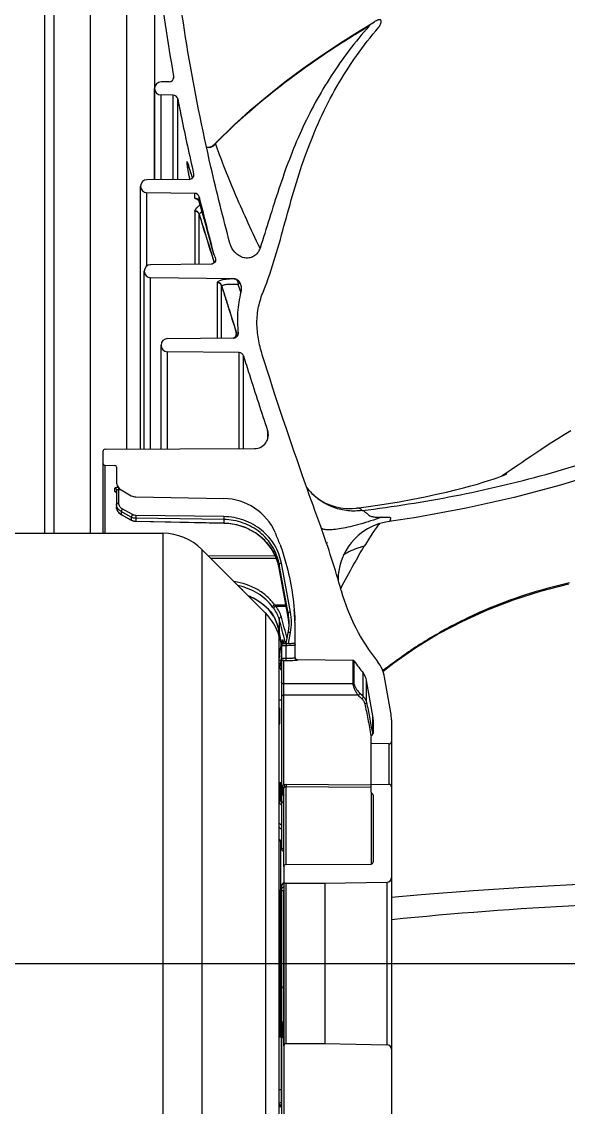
# Model space of a CAD drawing. Header units: millimetres. Extents: x -95754 to 177808, y 34455 to 150605.
# Drawn here: x 173039.2 to 173158.5, y 139573.3 to 139810.2 of the extents above; entities that cross this region are included whole.
import ezdxf

# ---------------------------------------------------------------- set-up
doc = ezdxf.new("R2010")
doc.units = ezdxf.units.MM
doc.header["$LTSCALE"] = 300
doc.layers.add('A-ETC-기계', color=253, linetype='Continuous')

# ---------------------------------------------------------------- blocks, each defined once
blk = doc.blocks.new('A$Cefb55bcc')
at = {"color": 8, "linetype": 'ByBlock', "ltscale": 3}
for p, q in [((423.61, -644.21), (423.61, -456.49)), ((415.13, -640.7), (415.13, -460)), ((401.25, -626.82), (401.25, -473.88)), ((398.23, -478.93), (398.23, -621.76)), ((373.74, -603.54), (373.74, -497.73)), ((397.23, -571.44), (397.23, -504.09)), ((397.73, -567.12), (397.73, -515.95)), ((397.73, -518.97), (397.73, -544.72)), ((398.23, -519.11), (397.73, -519.1)), ((398.23, -519.18), (397.73, -519.17)), ((397.75, -519.37), (397.73, -519.38)), ((398.23, -519.9), (397.73, -520.06)), ((398.23, -522.82), (397.73, -522.81)), ((374.73, -568.08), (374.73, -532.62)), ((388.24, -532.85), (374.73, -532.62)), ((388.24, -567.84), (388.24, -532.85)), ((396.74, -532.85), (388.24, -532.85)), ((396.74, -532.85), (396.74, -567.84)), ((397.24, -532.35), (397.24, -533.97)), ((397.46, -534.66), (397.46, -537.18)), ((397.96, -534.35), (397.96, -566.34)), ((398.23, -534.35), (397.96, -534.35)), ((397.24, -537.85), (397.24, -545.23)), ((397.96, -540.82), (397.73, -540.82)), ((397.24, -545.23), (397.24, -566.17)), ((397.73, -548.09), (397.96, -548.09)), ((397.96, -548.5), (397.73, -548.49)), ((397.96, -548.99), (397.73, -548.99)), ((626.85, -550.35), (200.31, -550.35)), ((397.73, -551.7), (397.96, -551.7)), ((397.73, -552.2), (397.96, -552.2)), ((397.73, -552.63), (397.96, -552.61)), ((397.89, -555.14), (397.74, -556.56)), ((397.89, -555.14), (397.96, -555.14)), ((388.24, -567.84), (374.73, -568.08)), ((396.74, -567.84), (388.24, -567.84)), ((397.96, -577.01), (397.96, -566.34)), ((398.23, -566.34), (397.96, -566.34)), ((377.74, -587.1), (377.74, -572.42)), ((396.74, -571.94), (378.14, -572.02)), ((378.14, -587.6), (378.14, -572.02)), ((396.74, -571.94), (396.74, -588.93)), ((397.23, -571.44), (397.23, -588.63)), ((397.73, -608.54), (397.73, -575.56)), ((398.23, -585.38), (397.73, -584.94)), ((398.24, -585.38), (397.74, -584.94)), ((397.24, -585.46), (397.24, -586.95)), ((397.46, -587.33), (397.46, -588.89)), ((397.87, -585.81), (397.73, -585.69)), ((397.73, -619.65), (397.73, -585.96)), ((397.96, -585.89), (397.74, -585.69)), ((397.96, -585.89), (397.96, -589.87)), ((374.25, -589.4), (378.24, -589.33)), ((374.25, -589.4), (374.25, -598.26)), ((378.24, -599.76), (378.24, -587.9)), ((396.74, -588.93), (378.24, -588.79)), ((396.74, -589.45), (378.24, -589.3)), ((397.24, -589.34), (397.24, -608.86)), ((398.23, -589.87), (397.73, -589.86)), ((374.25, -598.26), (378.24, -598.33)), ((377.74, -603.54), (377.74, -600.56)), ((377.82, -600.33), (377.82, -604.41)), ((377.9, -600.54), (377.85, -600.29)), ((398.13, -602.68), (398.13, -605.97)), ((373.88, -605.1), (375.24, -612.82)), ((377.82, -604.41), (379.18, -612.13)), ((379.18, -607.31), (379.18, -612.13)), ((379.9, -608.6), (379.9, -613.71)), ((398.23, -607.87), (397.73, -607.87)), ((381.03, -608.89), (397.24, -608.86)), ((381.84, -611.21), (381.84, -616.31)), ((382.17, -611.37), (397.24, -611.35)), ((382.17, -616.49), (382.17, -611.37)), ((397.24, -611.35), (397.24, -616.44)), ((398.22, -615.1), (397.73, -614.29)), ((397.84, -615.51), (397.73, -615.32)), ((397.84, -615.51), (397.73, -615.79)), ((398.22, -615.1), (397.74, -614.29)), ((397.84, -615.51), (397.74, -615.32)), ((382.17, -616.49), (394.24, -616.59)), ((396.74, -616.47), (396.74, -616.97)), ((396.74, -616.97), (396.74, -619.69)), ((397.73, -616.71), (397.89, -616.29)), ((397.83, -616.96), (397.83, -616.95)), ((397.83, -616.96), (397.83, -616.95)), ((394.76, -619.8), (394.82, -619.79)), ((395.25, -620.22), (395.06, -620.23)), ((395.47, -620.21), (395.25, -620.22)), ((395.71, -620.2), (395.47, -620.21)), ((395.98, -620.2), (395.71, -620.2)), ((396.22, -620.19), (395.78, -622.57)), ((396.69, -620.18), (396.26, -622.51)), ((396.74, -620.19), (396.74, -619.69)), ((396.82, -620.19), (396.92, -620.53)), ((396.82, -620.19), (396.92, -620.53)), ((397.4, -620.74), (397.24, -620.16)), ((397.5, -620.52), (397.51, -620.65)), ((397.72, -619.76), (398.24, -622.63)), ((398.08, -621.79), (397.72, -619.77)), ((397.39, -620.68), (397.4, -620.74)), ((397.43, -620.83), (397.4, -620.74)), ((398.24, -622.65), (398.08, -621.79)), ((398.24, -622.64), (398.08, -621.79)), ((398.24, -622.63), (398.24, -622.65)), ((398.24, -625.48), (398.24, -622.65)), ((396.07, -624.65), (396.07, -624.65)), ((395.78, -627.03), (397.75, -637.69)), ((396.26, -625.94), (396.26, -625.95)), ((396.26, -625.94), (398.24, -636.61)), ((396.26, -626.79), (396.26, -625.95)), ((398.24, -636.62), (396.26, -625.95)), ((396.26, -626.79), (398.09, -636.63)), ((415.13, -640.7), (401.25, -626.82)), ((398.98, -628.33), (396.71, -628.34)), ((399.26, -628.61), (396.76, -628.63)), ((334.87, -633.39), (335.16, -633.32)), ((398.09, -636.63), (398.24, -637.45)), ((398.24, -636.61), (398.24, -636.62)), ((398.24, -637.45), (398.24, -636.62)), ((413.23, -638.8), (398.87, -638.77)), ((413.79, -639.36), (399.13, -639.33)), ((399.11, -644.36), (399.06, -644.24)), ((399.11, -644.36), (399.06, -644.24)), ((466.21, -644.21), (423.61, -644.21)), ((436.22, -644.21), (436.22, -659.05)), ((436.72, -662.06), (436.72, -644.21)), ((439.44, -644.21), (439.44, -797.8)), ((447.42, -798.5), (447.42, -644.21)), ((449.48, -800.74), (449.48, -644.21)), ((410.31, -646.43), (429.54, -646.8)), ((410.31, -647.22), (410.31, -646.45)), ((429.53, -646.83), (410.31, -646.45)), ((389.51, -646.88), (389.51, -646.88)), ((410.3, -647.85), (429.53, -648.12)), ((410.31, -647.22), (429.53, -647.49)), ((429.53, -647.49), (429.53, -646.83)), ((430.25, -648.31), (432.48, -649.52)), ((430.49, -647.06), (432.71, -648.28)), ((430.5, -647.74), (430.5, -647.08)), ((432.72, -648.31), (430.5, -647.08)), ((430.5, -647.74), (432.72, -648.96)), ((432.72, -648.96), (432.72, -648.31)), ((381.35, -649.7), (381.35, -649.7)), ((433.22, -650.76), (433.22, -653.78)), ((433.72, -653.65), (433.72, -649.96)), ((391.41, -653.25), (391.47, -653.31)), ((391.5, -653.35), (391.47, -653.31)), ((391.54, -653.39), (391.5, -653.35)), ((391.58, -653.44), (391.54, -653.39)), ((391.62, -653.49), (391.58, -653.44)), ((391.67, -653.54), (391.62, -653.49)), ((391.7, -653.58), (391.67, -653.54)), ((391.74, -653.62), (391.7, -653.58)), ((391.77, -653.66), (391.74, -653.62)), ((391.81, -653.71), (391.77, -653.66)), ((391.85, -653.75), (391.81, -653.71)), ((391.88, -653.8), (391.85, -653.75)), ((391.92, -653.85), (391.88, -653.8)), ((429.53, -652.15), (410.31, -651.82)), ((432.72, -653.7), (430.5, -652.42)), ((433.22, -653.78), (432.85, -653.78)), ((434.12, -653.38), (434.12, -654.03)), ((392, -653.94), (391.96, -653.9)), ((392.03, -653.99), (392, -653.94)), ((392.07, -654.04), (392.03, -653.99)), ((392.11, -654.09), (392.07, -654.04)), ((392.15, -654.14), (392.11, -654.09)), ((392.19, -654.2), (392.15, -654.14)), ((392.21, -654.23), (392.19, -654.2)), ((433.72, -658.63), (433.72, -655.43)), ((349.68, -656.73), (348.27, -657.7)), ((436.22, -659.05), (434.12, -659.03)), ((436.22, -662.55), (403.59, -662.7)), ((406.04, -662.69), (406.04, -682.94)), ((406.98, -662.68), (406.98, -683.65)), ((422.61, -662.61), (422.61, -683.85)), ((424.01, -662.61), (424.01, -685.27)), ((426.29, -662.6), (426.29, -699.98)), ((427.69, -662.59), (427.69, -701.4)), ((428.49, -662.59), (428.49, -719.96)), ((431.48, -662.58), (431.48, -793.14)), ((400.76, -666.65), (400.76, -664.76)), ((406.98, -683.65), (422.61, -683.85)), ((408.18, -686.81), (422.61, -686.68)), ((410.82, -686.79), (410.82, -698.22)), ((411.77, -698.95), (411.77, -686.78)), ((407.58, -687.76), (407.58, -687.76)), ((407.62, -688.05), (407.62, -687.48)), ((408.03, -699.75), (426.29, -699.98)), ((413.1, -702.93), (426.28, -702.82)), ((415.7, -702.91), (415.7, -713.79)), ((416.66, -714.53), (416.66, -702.9)), ((427.09, -702.55), (427.09, -718.54)), ((412.47, -705.04), (412.47, -705.04)), ((408.99, -707.51), (408.99, -707.52)), ((414.2, -711.31), (414.32, -711.77)), ((414.2, -711.31), (414.32, -711.77)), ((415.7, -713.79), (415.67, -713.78)), ((415.7, -716.64), (415.7, -717.64)), ((415.71, -716.66), (415.7, -716.64)), ((416.03, -717.12), (416.02, -717.12)), ((416.66, -717.4), (416.66, -718.4)), ((416.66, -718.4), (427.09, -718.54)), ((416.9, -722.68), (416.9, -722.25)), ((417.17, -721.75), (417.46, -722.73)), ((417.17, -721.75), (417.45, -722.73)), ((417.77, -721.47), (417.77, -721.46)), ((417.86, -721.45), (427.09, -721.37)), ((420.37, -721.43), (420.37, -739.03)), ((421.34, -721.42), (421.34, -739.84)), ((424.01, -721.4), (424.01, -739.88)), ((425.41, -721.39), (425.41, -741.29)), ((425.46, -774.3), (425.46, -721.39)), ((417.45, -722.73), (417.48, -722.83)), ((417.48, -722.83), (417.46, -722.73)), ((418.11, -724.75), (418.11, -724.75)), ((418.11, -724.75), (418.11, -724.75)), ((412.53, -728.98), (412.53, -728.98)), ((421.34, -739.84), (424.01, -739.88)), ((421.27, -743.9), (421.26, -743.73)), ((421.27, -743.9), (421.27, -743.55)), ((422.25, -742.73), (424.01, -742.71))]:
    blk.add_line(p, q, dxfattribs=at)
for points in [[(373.74, -564.81), (367.22, -565.39), (355.81, -566.28), (344.83, -567.01), (334.25, -567.57), (324.02, -567.98), (314.1, -568.25), (304.46, -568.37), (295.07, -568.36), (285.9, -568.2), (276.92, -567.9), (268.12, -567.45), (259.46, -566.86), (250.93, -566.1), (242.52, -565.18), (234.2, -564.08), (231.31, -563.66)], [(397.73, -567.12), (397.72, -567.29), (397.68, -567.46), (397.6, -567.62), (397.5, -567.76), (397.37, -567.88), (397.23, -567.98)], [(397.23, -574.73), (397.38, -574.83), (397.51, -574.95), (397.61, -575.09), (397.68, -575.25), (397.72, -575.41), (397.73, -575.57)], [(397.73, -576.81), (398, -577.06), (398.23, -577.23)], [(335.1, -633.09), (341.26, -631.53), (347.21, -629.64), (352.86, -627.46), (358.27, -625), (363.46, -622.26), (368.44, -619.22), (373.23, -615.9), (375.58, -614.05)], [(394.74, -617.09), (394.74, -622.44), (394.74, -622.73), (394.74, -623.02), (394.74, -623.31), (394.75, -623.59), (394.76, -623.88), (394.76, -624.17), (394.77, -624.45), (394.78, -624.74), (394.8, -625.02)], [(395.06, -620.23), (394.89, -620.24), (394.81, -620.25), (394.74, -620.25), (394.74, -620.25)], [(396.58, -620.19), (396.42, -620.19), (396.27, -620.19), (396.12, -620.19), (395.98, -620.2)], [(397.73, -619.65), (397.73, -619.72), (397.71, -619.81), (397.67, -619.89), (397.63, -619.96), (397.57, -620.02), (397.51, -620.07), (397.45, -620.1), (397.39, -620.13), (397.34, -620.14), (397.29, -620.15), (397.24, -620.16), (397.19, -620.17), (397.13, -620.17), (397.06, -620.18), (396.99, -620.18), (396.91, -620.18), (396.82, -620.19), (396.58, -620.19)], [(397.25, -620.16), (397.39, -620.69), (397.4, -620.72), (397.41, -620.75), (397.41, -620.76)], [(396.26, -622.51), (396.14, -623.29), (396.07, -624.24), (396.07, -624.65)], [(398.24, -622.63), (398.42, -623.46), (398.7, -624.4), (399.06, -625.31), (399.42, -626.05)], [(394.8, -625.02), (394.81, -625.3), (394.82, -625.59), (394.84, -625.87), (394.86, -626.15), (394.88, -626.43), (394.9, -626.71), (394.92, -626.99), (394.94, -627.27), (394.96, -627.55)], [(396.08, -624.13), (396.12, -624.89), (396.26, -625.94)], [(399.42, -626.05), (399.47, -626.15), (399.6, -626.37), (399.66, -626.45)], [(399.66, -626.45), (400.22, -627.18), (400.95, -627.95), (401.77, -628.67), (402.67, -629.32), (403.64, -629.9), (404.67, -630.4), (404.93, -630.5)], [(374.27, -646.8), (375.33, -646.6), (376.57, -646.26), (377.78, -645.78), (378.94, -645.19), (380.01, -644.5), (380.97, -643.75), (381.81, -642.95), (382.54, -642.12), (383.17, -641.28), (383.7, -640.42), (384.15, -639.56), (384.52, -638.72), (384.81, -637.89), (385.03, -637.1), (385.18, -636.36), (385.28, -635.69), (385.34, -635.08), (385.36, -634.56), (385.36, -634.13), (385.35, -633.95)], [(398.24, -636.61), (398.48, -637.63), (398.86, -638.76), (399.37, -639.85), (399.98, -640.89), (400.7, -641.86), (401.52, -642.76), (402.43, -643.58), (403.42, -644.3), (404.48, -644.93), (405.61, -645.46), (406.78, -645.87), (407.99, -646.17), (409.22, -646.36), (410.31, -646.43)], [(233.47, -714.62), (241.13, -707.52), (248.82, -700.94), (256.6, -694.8), (264.52, -689.04), (272.65, -683.61), (281.04, -678.49), (289.71, -673.67), (298.67, -669.16), (307.89, -664.99), (317.34, -661.19), (326.99, -657.77), (336.84, -654.72), (346.97, -652.03), (357.44, -649.69), (368.33, -647.7), (374.27, -646.8)], [(429.54, -646.8), (429.64, -646.81), (429.91, -646.84), (430.16, -646.91), (430.41, -647.01), (430.49, -647.06)], [(432.71, -648.28), (432.82, -648.35), (433.05, -648.52), (433.25, -648.72), (433.42, -648.94), (433.55, -649.19), (433.65, -649.45), (433.71, -649.72), (433.72, -649.96)], [(381.35, -649.7), (378.72, -650.06), (375.3, -650.58), (372.08, -651.11), (369.09, -651.66), (366.36, -652.19), (363.9, -652.72), (361.7, -653.22), (359.74, -653.69), (357.99, -654.14), (356.42, -654.56), (354.99, -654.97), (353.71, -655.35), (352.56, -655.72), (351.56, -656.05), (350.69, -656.35), (349.95, -656.62), (349.37, -656.85), (348.97, -657.01), (348.72, -657.11), (348.6, -657.17), (348.56, -657.18)], [(391.41, -653.25), (391.09, -652.91), (390.58, -652.44), (389.95, -651.92), (389.17, -651.39), (388.25, -650.87), (387.21, -650.41), (386.07, -650.03), (384.85, -649.76), (383.6, -649.62), (382.34, -649.61), (381.35, -649.7)], [(433.72, -653), (433.72, -653.04), (433.74, -653.11), (433.76, -653.16), (433.79, -653.19), (433.8, -653.21)], [(391.96, -653.9), (391.93, -653.86), (391.92, -653.85)], [(348.27, -657.7), (347.63, -658.14), (346.92, -658.63), (346.12, -659.18), (345.24, -659.77), (344.31, -660.4), (343.31, -661.07), (342.26, -661.77), (341.14, -662.5), (339.96, -663.28), (338.71, -664.08), (337.4, -664.92), (336.04, -665.79), (334.62, -666.68)], [(408.1, -686.88), (408, -686.95), (407.89, -687.03), (407.79, -687.14), (407.7, -687.28), (407.63, -687.43), (407.59, -687.61), (407.58, -687.76)], [(408.29, -686.81), (408.26, -686.82), (408.19, -686.84), (408.1, -686.88)], [(412.47, -705.04), (414.27, -711.57), (415.71, -716.66)], [(415.71, -716.66), (415.72, -716.69), (415.78, -716.84), (415.86, -716.97), (415.95, -717.06), (416.01, -717.11), (416.03, -717.12)], [(417.46, -722.73), (417.53, -722.96), (417.61, -723.26), (417.7, -723.54), (417.78, -723.8), (417.85, -724.03), (417.92, -724.23), (417.97, -724.39), (418.02, -724.52), (418.06, -724.62), (418.08, -724.7), (418.1, -724.74), (418.11, -724.75)], [(412.53, -728.98), (411.87, -729.66), (408.3, -733.14), (404.63, -736.46), (400.87, -739.64), (397.01, -742.7), (393.06, -745.64), (389, -748.49), (384.84, -751.26), (380.57, -753.95), (377.43, -755.85)], [(414.07, -728.53), (413.89, -728.49), (413.69, -728.48), (413.48, -728.5), (413.27, -728.54), (413.06, -728.62), (412.84, -728.73), (412.64, -728.88), (412.53, -728.98)]]:
    blk.add_lwpolyline(points, dxfattribs=at)
for centre, radius, start, end in [((374.74, -531.62), 1, 180, 269), ((396.74, -532.35), 0.5, 270, 0), ((400.23, -536.1), 3.67, 144.5363, 144.7737), ((396.74, -534.72), 0.898, 56.0778, 56.7168), ((396.26, -538.63), 1.25, 38.4409, 39.0827), ((396.76, -537.07), 0.913, 301.1399, 301.7536), ((397.23, -544.73), 0.5, 271, 0), ((252.17, -562.89), 145.92, 3.0459, 4.034), ((398.08, -552.52), 0.32, 112.0011, 120.9144), ((335.07, -558.07), 62.89, 359.6112, 2.6731), ((-238.94, -489.92), 640.58, 353.67193, 353.85452), ((396.77, -566.17), 0.467, 353.9291, 359.9927), ((374.74, -569.08), 1, 91, 180), ((396.74, -568.34), 0.5, 0, 90), ((396.75, -566.24), 1.01, 299.025, 300.28), ((378.14, -572.42), 0.4, 90.25, 180), ((396.74, -571.44), 0.5, 270.25, 0), ((407.37, -566.26), 14.44, 228.1402, 230.7553), ((406.95, -569.11), 13.97, 228.7162, 231.3953), ((407.32, -568.61), 15.29, 231.1696, 233.5359), ((378.14, -587.1), 0.4, 180, 243.6122), ((377.74, -587.9), 0.5, 0, 63.6122), ((397.23, -585.96), 0.5, 0, 89), ((374.24, -588.9), 0.5, 180, 271), ((374.24, -598.76), 0.5, 89, 180), ((378.14, -600.56), 0.4, 116.3878, 180), ((377.74, -599.76), 0.5, 296.3878, 0), ((382.74, -603.54), 9, 180, 190), ((382.74, -603.54), 5, 180, 190), ((398.43, -602.68), 0.3, 132.408, 180), ((398.43, -605.97), 0.3, 180, 227.5919), ((81.97, -916.44), 428.39, 45.7835, 45.9376), ((118.91, -885.43), 381.03, 46.5328, 46.7053), ((382.63, -611.52), 7.5, 190, 218.7187), ((382.63, -611.52), 3.5, 190, 218.7187), ((313.84, -536.07), 99.6, 304.663, 308.3451), ((343.1, -643.21), 47.16, 34.7696, 38.7187), ((395.75, -616.83), 2.48, 27.7652, 32.2374), ((384.97, -614.98), 12.99, 354.1883, 356.9263), ((395.73, -616.58), 2.9, 30.0794, 30.7161), ((343.1, -643.21), 43.16, 15.4423, 38.7187), ((382.17, -616.09), 0.4, 214.7696, 269.5), ((394.24, -617.07), 0.502, 76.7427, 89.477), ((394.24, -617.09), 0.5, 0, 89.5), ((343.04, -611.22), 55.09, 353.1615, 354.0189), ((343.7, -611.29), 54.42, 354.03, 354.722), ((342.22, -611.48), 56.29, 351.6279, 354.3937), ((394.26, -619.8), 0.501, 343.7397, 349.1875), ((394.25, -619.8), 0.506, 349.1983, 0.2649), ((2743.24, 5.3), 2428.36, 194.93472, 195.05556), ((341.25, -611.34), 57.26, 351.032, 351.6315), ((455.8, -622.3), 61.07, 180.0005, 182.6566), ((407.79, -624.8), 12.22, 169.4898, 190.5102), ((409.73, -618.34), 12, 196.5978, 225), ((407.84, -623.8), 11.78, 181.6103, 184.1418), ((407.85, -624.64), 11.79, 180.0262, 190.5009), ((407.84, -623.8), 11.78, 184.1418, 185.3111), ((407.88, -623.79), 11.82, 185.3142, 190.4943), ((410.14, -620.5), 12.1, 207.3393, 207.5601), ((403.29, -624.08), 4.37, 207.5474, 209.6406), ((402.99, -624.25), 4.03, 209.635, 212.1048), ((402.67, -624.45), 3.65, 212.097, 215.0134), ((562.43, -582.62), 184.38, 195.4423, 200), ((409.41, -634.55), 11.36, 190.4952, 191.7341), ((409.46, -634.54), 11.41, 191.7363, 195.9689), ((409.53, -634.52), 11.48, 195.9722, 200.6685), ((409.58, -634.5), 11.53, 200.6662, 201.8153), ((442.58, -625.29), 47.47, 200.2756, 203.5321), ((423.61, -632.21), 12, 225, 270), ((410.52, -639.35), 12.47, 203.6976, 269), ((429.52, -648.86), 2.03, 61.1584, 61.7036), ((431.89, -649.96), 1.83, 17.5287, 18.2379), ((431.89, -649.96), 1.83, 11.1977, 17.5301), ((431.91, -649.96), 1.81, 8.319, 11.1922), ((431.91, -649.96), 1.81, 0.0102, 8.3167), ((465.88, -654.1), 32.65, 179.4534, 180.0307), ((434.08, -653), 0.362, 190.5988, 195.6801), ((433.4, -654.57), 1.47, 74.2338, 75.6927), ((434.12, -658.63), 0.4, 180, 269.5), ((436.22, -659.55), 0.5, 0, 89.5), ((403.6, -665.7), 3, 90.25, 198.5874), ((436.22, -662.06), 0.5, 270.25, 0), ((406.99, -682.65), 1, 197.2705, 269.25), ((422.59, -685.27), 1.42, 270.5, 89.25), ((408.54, -687.77), 0.994, 115.7642, 117.8143), ((408.54, -687.77), 0.991, 110.8262, 115.7638), ((408.54, -687.77), 0.992, 104.8239, 110.8219), ((408.55, -687.77), 1, 168.9294, 180.0715), ((408.55, -687.77), 1.01, 180.0959, 191.2204), ((408.58, -687.76), 1, 180.0627, 196.7648), ((804.1, -561.16), 420.02, 198.8462, 199.0869), ((408.06, -698.9), 0.838, 256.5024, 267.9657), ((408.06, -698.91), 0.826, 267.9944, 268.9283), ((426.27, -701.4), 1.42, 270.5, 89.25), ((402.61, -709.2), 10.74, 26.1335, 26.7001), ((409.44, -705.85), 3.13, 15.0994, 26.108), ((-87.61, -840.08), 518, 13.6732, 15.1124), ((1541.37, -395.74), 1170.52, 195.66382, 195.91161), ((416.66, -716.41), 0.984, 193.739, 194.7606), ((416.67, -717.4), 1, 193.6601, 269.25), ((416.66, -716.41), 0.988, 194.7608, 196.1688), ((416.67, -716.41), 0.993, 196.1728, 204.5764), ((416.67, -716.41), 0.994, 204.599, 215.4122), ((414.2, -721.97), 5.28, 70.0403, 71.515), ((414.42, -721.37), 4.64, 69.172, 70.0281), ((427.07, -719.96), 1.42, 270.5, 89.25), ((417.87, -722.45), 1, 90.5, 193.0432), ((361.65, -733.59), 57.41, 12.0169, 12.1809), ((355.63, -734.85), 63.58, 12.0237, 12.1545), ((414.73, -724.83), 3.58, 2.8768, 3.8962), ((413.62, -730.1), 1.72, 133.5627, 134.4049), ((421.35, -738.84), 1, 190.8771, 269.25), ((423.99, -741.29), 1.42, 270.5, 89.25), ((422.26, -743.73), 1, 90.5, 180)]:
    blk.add_arc(centre, radius, start, end, dxfattribs=at)
for points, knots in [([(398.23, -519.28), (398.18, -519.28), (398.02, -519.31), (397.86, -519.34), (397.75, -519.37)], [0, 0, 0, 0, 0.303053, 1, 1, 1, 1]), ([(397.75, -519.37), (397.87, -519.38), (398.1, -519.47), (398.22, -519.69), (398.24, -519.8)], [0, 0, 0, 0, 0.497761, 1, 1, 1, 1]), ([(397.46, -534.66), (397.4, -534.67), (397.33, -534.68), (397.26, -534.71), (397.23, -534.73), (397.23, -534.74)], [0, 0, 0, 0, 0.680348, 0.884987, 1, 1, 1, 1]), ([(397.24, -533.97), (397.28, -534.02), (397.41, -534.23), (397.46, -534.48), (397.46, -534.66)], [0, 0, 0, 0, 0.253686, 1, 1, 1, 1]), ([(397.46, -537.18), (397.43, -537.19), (397.37, -537.21), (397.29, -537.24), (397.23, -537.29), (397.23, -537.33)], [0, 0, 0, 0, 0.341835, 0.625337, 1, 1, 1, 1]), ([(397.46, -537.18), (397.46, -537.3), (397.43, -537.54), (397.32, -537.76), (397.24, -537.85)], [0, 0, 0, 0, 0.496956, 1, 1, 1, 1]), ([(397.73, -552.62), (397.73, -552.59), (397.74, -552.47), (397.79, -552.36), (397.85, -552.29)], [0, 0, 0, 0, 0.259659, 1, 1, 1, 1]), ([(373.74, -559.97), (360.04, -561.32), (333.39, -563.4), (295.01, -564.38), (260.39, -563.04), (238.84, -560.54), (228.95, -558.9)], [0, 0, 0, 0, 0.284469, 0.552321, 0.7928, 1, 1, 1, 1]), ([(397.24, -566.17), (397.36, -566.17), (397.52, -566.18), (397.68, -566.22), (397.73, -566.27), (397.73, -566.29)], [0, 0, 0, 0, 0.670794, 0.887719, 1, 1, 1, 1]), ([(397.24, -567.96), (397.38, -567.87), (397.64, -567.63), (397.73, -567.29), (397.73, -567.12)], [0, 0, 0, 0, 0.504312, 1, 1, 1, 1]), ([(397.73, -566.29), (397.73, -566.45), (397.64, -566.78), (397.4, -567.02), (397.25, -567.11)], [0, 0, 0, 0, 0.495958, 1, 1, 1, 1]), ([(397.24, -575.38), (397.3, -575.38), (397.42, -575.39), (397.59, -575.42), (397.73, -575.5), (397.73, -575.56)], [0, 0, 0, 0, 0.344557, 0.644462, 1, 1, 1, 1]), ([(397.46, -587.33), (397.4, -587.31), (397.29, -587.24), (397.24, -587.12), (397.24, -587.06)], [0, 0, 0, 0, 0.517335, 1, 1, 1, 1]), ([(397.31, -587), (397.34, -587.02), (397.42, -587.12), (397.46, -587.25), (397.46, -587.33)], [0, 0, 0, 0, 0.281227, 1, 1, 1, 1]), ([(397.96, -585.89), (397.96, -585.8), (398.01, -585.63), (398.15, -585.52), (398.23, -585.49)], [0, 0, 0, 0, 0.49623, 1, 1, 1, 1]), ([(397.96, -585.89), (397.99, -585.91), (398.08, -585.95), (398.18, -585.97), (398.23, -585.97)], [0, 0, 0, 0, 0.407414, 1, 1, 1, 1]), ([(397.02, -588.87), (397, -588.88), (396.91, -588.92), (396.81, -588.93), (396.74, -588.93)], [0, 0, 0, 0, 0.242566, 1, 1, 1, 1]), ([(396.74, -589.45), (396.74, -589.41), (396.74, -589.24), (396.74, -589.07), (396.74, -588.93)], [0, 0, 0, 0, 0.223519, 1, 1, 1, 1]), ([(397.24, -589.34), (397.21, -589.36), (397.04, -589.42), (396.87, -589.45), (396.74, -589.45)], [0, 0, 0, 0, 0.240799, 1, 1, 1, 1]), ([(397.23, -588.63), (397.23, -588.65), (397.23, -588.71), (397.18, -588.77), (397.11, -588.82), (397.05, -588.85), (397.02, -588.87)], [0, 0, 0, 0, 0.233792, 0.451668, 0.699317, 1, 1, 1, 1]), ([(397.24, -589.34), (397.18, -589.28), (397.08, -589.13), (397.03, -588.95), (397.02, -588.87)], [0, 0, 0, 0, 0.505158, 1, 1, 1, 1]), ([(397.46, -588.89), (397.4, -588.87), (397.29, -588.81), (397.23, -588.68), (397.23, -588.63)], [0, 0, 0, 0, 0.537782, 1, 1, 1, 1]), ([(397.46, -588.89), (397.46, -588.97), (397.43, -589.15), (397.31, -589.29), (397.24, -589.34)], [0, 0, 0, 0, 0.474357, 1, 1, 1, 1]), ([(379.18, -607.31), (378.95, -606.24), (378.5, -603.99), (378.1, -601.73), (377.9, -600.54)], [0, 0, 0, 0, 0.474889, 1, 1, 1, 1]), ([(379.57, -607.01), (379.32, -605.91), (378.85, -603.57), (378.42, -601.22), (378.21, -599.99)], [0, 0, 0, 0, 0.474636, 1, 1, 1, 1]), ([(398.23, -602.47), (398.22, -602.49), (398.16, -602.54), (398.13, -602.62), (398.13, -602.68)], [0, 0, 0, 0, 0.257077, 1, 1, 1, 1]), ([(398.13, -605.97), (398.13, -606.03), (398.16, -606.11), (398.22, -606.17), (398.23, -606.18)], [0, 0, 0, 0, 0.742922, 1, 1, 1, 1]), ([(379.18, -607.31), (379.18, -607.28), (379.21, -607.18), (379.35, -607.07), (379.49, -607.02), (379.57, -607.01)], [0, 0, 0, 0, 0.189727, 0.55677, 1, 1, 1, 1]), ([(379.9, -608.6), (379.72, -608.43), (379.41, -608.03), (379.23, -607.55), (379.18, -607.31)], [0, 0, 0, 0, 0.504445, 1, 1, 1, 1]), ([(380.2, -608.1), (380.04, -607.96), (379.77, -607.62), (379.61, -607.22), (379.57, -607.01)], [0, 0, 0, 0, 0.505132, 1, 1, 1, 1]), ([(379.9, -608.6), (379.88, -608.56), (379.89, -608.47), (379.98, -608.28), (380.1, -608.16), (380.2, -608.1)], [0, 0, 0, 0, 0.195226, 0.444831, 1, 1, 1, 1]), ([(397.24, -608.86), (397.31, -608.85), (397.43, -608.84), (397.59, -608.76), (397.71, -608.64), (397.73, -608.53), (397.73, -608.48)], [0, 0, 0, 0, 0.282716, 0.547183, 0.784232, 1, 1, 1, 1]), ([(380.72, -609.4), (380.69, -609.31), (380.77, -609.09), (380.93, -608.94), (381.03, -608.89)], [0, 0, 0, 0, 0.45044, 1, 1, 1, 1]), ([(381.84, -611.21), (381.84, -611.16), (381.81, -611.03), (381.72, -610.82), (381.6, -610.57), (381.39, -610.23), (381.11, -609.83), (380.85, -609.53), (380.72, -609.4)], [0, 0, 0, 0, 0.074885, 0.183645, 0.31476, 0.457002, 0.743741, 1, 1, 1, 1]), ([(382.17, -611.37), (382.16, -611.3), (382.13, -611.14), (382.05, -610.86), (381.93, -610.54), (381.73, -610.06), (381.44, -609.5), (381.17, -609.08), (381.03, -608.89)], [0, 0, 0, 0, 0.074894, 0.182197, 0.312468, 0.455497, 0.745942, 1, 1, 1, 1]), ([(397.24, -608.86), (397.25, -609.31), (397.25, -610.14), (397.25, -610.97), (397.24, -611.35)], [0, 0, 0, 0, 0.545712, 1, 1, 1, 1]), ([(381.84, -611.21), (381.88, -611.26), (381.98, -611.34), (382.1, -611.37), (382.17, -611.37)], [0, 0, 0, 0, 0.492665, 1, 1, 1, 1]), ([(397.24, -611.35), (397.36, -611.35), (397.56, -611.43), (397.71, -611.63), (397.73, -611.75), (397.73, -611.81)], [0, 0, 0, 0, 0.509193, 0.757462, 1, 1, 1, 1]), ([(397.84, -615.51), (397.84, -615.42), (397.94, -615.22), (398.12, -615.13), (398.22, -615.1)], [0, 0, 0, 0, 0.472793, 1, 1, 1, 1]), ([(397.94, -615.67), (397.94, -615.6), (398.02, -615.44), (398.15, -615.35), (398.23, -615.32)], [0, 0, 0, 0, 0.470364, 1, 1, 1, 1]), ([(397.94, -615.67), (397.95, -615.7), (398.02, -615.79), (398.14, -615.84), (398.23, -615.85)], [0, 0, 0, 0, 0.209381, 1, 1, 1, 1]), ([(335.16, -633.32), (338.29, -632.61), (344.51, -630.92), (353.57, -627.53), (362.3, -623.26), (367.81, -619.84), (370.49, -617.99)], [0, 0, 0, 0, 0.248717, 0.498118, 0.748486, 1, 1, 1, 1]), ([(394.35, -616.54), (394.33, -616.54), (394.31, -616.55), (394.27, -616.55), (394.25, -616.56), (394.24, -616.56), (394.24, -616.56)], [0, 0, 0, 0, 0.425204, 0.73283, 0.922278, 1, 1, 1, 1]), ([(396.74, -616.47), (396.24, -616.47), (395.56, -616.47), (394.76, -616.51), (394.46, -616.53), (394.35, -616.54)], [0, 0, 0, 0, 0.621501, 0.853781, 1, 1, 1, 1]), ([(394.35, -616.58), (394.44, -616.6), (394.61, -616.69), (394.7, -616.86), (394.72, -616.95)], [0, 0, 0, 0, 0.500053, 1, 1, 1, 1]), ([(396.74, -616.97), (396.61, -616.97), (396.35, -616.97), (395.98, -616.97), (395.64, -616.98), (395.34, -617), (395.12, -617.01), (394.98, -617.02), (394.89, -617.03), (394.83, -617.04), (394.78, -617.05), (394.75, -617.05), (394.74, -617.06), (394.74, -617.06)], [0, 0, 0, 0, 0.194552, 0.381611, 0.554013, 0.705166, 0.829324, 0.879766, 0.921789, 0.955005, 0.979121, 0.993993, 1, 1, 1, 1]), ([(397.24, -616.44), (397.24, -616.44), (397.22, -616.45), (397.2, -616.45), (397.15, -616.46), (397.06, -616.47), (396.92, -616.47), (396.8, -616.47), (396.74, -616.47)], [0, 0, 0, 0, 0.023617, 0.081745, 0.174463, 0.298532, 0.620816, 1, 1, 1, 1]), ([(397.73, -616.94), (397.73, -616.94), (397.73, -616.94), (397.71, -616.95), (397.69, -616.95), (397.64, -616.95), (397.56, -616.96), (397.43, -616.96), (397.28, -616.97), (397.05, -616.97), (396.86, -616.97), (396.74, -616.97)], [0, 0, 0, 0, 0.005966, 0.020724, 0.044724, 0.077834, 0.170158, 0.294288, 0.445502, 0.618031, 1, 1, 1, 1]), ([(397.24, -616.44), (397.37, -616.44), (397.63, -616.55), (397.73, -616.81), (397.73, -616.94)], [0, 0, 0, 0, 0.500471, 1, 1, 1, 1]), ([(397.89, -616.29), (397.9, -616.32), (397.98, -616.44), (398.13, -616.49), (398.23, -616.5)], [0, 0, 0, 0, 0.205914, 1, 1, 1, 1]), ([(394.82, -619.79), (394.91, -619.77), (395.15, -619.75), (395.79, -619.7), (396.34, -619.69), (396.74, -619.69)], [0, 0, 0, 0, 0.146087, 0.377961, 1, 1, 1, 1]), ([(396.74, -619.69), (396.86, -619.69), (397.05, -619.68), (397.28, -619.68), (397.43, -619.68), (397.56, -619.67), (397.64, -619.67), (397.69, -619.66), (397.71, -619.66), (397.73, -619.66), (397.73, -619.65), (397.73, -619.65)], [0, 0, 0, 0, 0.381908, 0.554443, 0.705679, 0.829838, 0.922197, 0.955324, 0.979339, 0.994094, 1, 1, 1, 1]), ([(397.46, -620.1), (397.46, -620.14), (397.48, -620.28), (397.5, -620.42), (397.5, -620.52)], [0, 0, 0, 0, 0.262965, 1, 1, 1, 1]), ([(397.51, -620.65), (397.51, -620.67), (397.52, -620.74), (397.52, -620.8), (397.51, -620.85)], [0, 0, 0, 0, 0.295542, 1, 1, 1, 1]), ([(395.78, -622.57), (395.89, -622.59), (396.04, -622.6), (396.21, -622.57), (396.26, -622.53), (396.26, -622.51)], [0, 0, 0, 0, 0.6551, 0.871661, 1, 1, 1, 1]), ([(397.51, -620.85), (397.51, -620.86), (397.51, -620.88), (397.5, -620.91), (397.5, -620.93), (397.48, -620.94), (397.47, -620.93), (397.45, -620.89), (397.44, -620.86), (397.43, -620.83)], [0, 0, 0, 0, 0.185573, 0.319333, 0.403372, 0.453249, 0.518873, 0.62967, 1, 1, 1, 1]), ([(399.4, -626.06), (399.26, -625.79), (398.75, -624.7), (398.4, -623.54), (398.24, -622.65)], [0, 0, 0, 0, 0.251512, 1, 1, 1, 1]), ([(398.05, -641.74), (397.56, -640.41), (396.48, -637.04), (395.32, -631.49), (394.9, -627.25), (394.8, -625.13)], [0, 0, 0, 0, 0.24917, 0.624956, 1, 1, 1, 1]), ([(395.78, -627.03), (395.89, -627.01), (396.06, -626.96), (396.22, -626.88), (396.26, -626.82), (396.26, -626.79)], [0, 0, 0, 0, 0.643091, 0.866598, 1, 1, 1, 1]), ([(397.75, -625.94), (397.88, -625.93), (398.07, -625.85), (398.22, -625.65), (398.24, -625.53), (398.24, -625.48)], [0, 0, 0, 0, 0.535617, 0.779654, 1, 1, 1, 1]), ([(397.75, -625.94), (397.87, -626.36), (398.2, -627.21), (398.69, -627.97), (398.98, -628.33)], [0, 0, 0, 0, 0.486248, 1, 1, 1, 1]), ([(398.24, -625.48), (398.35, -625.88), (398.67, -626.69), (399.14, -627.41), (399.42, -627.75)], [0, 0, 0, 0, 0.4857, 1, 1, 1, 1]), ([(398.98, -628.33), (399.11, -628.29), (399.33, -628.14), (399.44, -627.87), (399.42, -627.75)], [0, 0, 0, 0, 0.535381, 1, 1, 1, 1]), ([(399.42, -626.05), (399.42, -626.06), (399.42, -626.08), (399.42, -626.09), (399.42, -626.1)], [0, 0, 0, 0, 0.715963, 1, 1, 1, 1]), ([(399.42, -627.75), (399.44, -627.78), (399.53, -627.9), (399.62, -628.02), (399.69, -628.11)], [0, 0, 0, 0, 0.23171, 1, 1, 1, 1]), ([(399.66, -626.45), (399.67, -626.47), (399.69, -626.5), (399.69, -626.53), (399.69, -626.54)], [0, 0, 0, 0, 0.731933, 1, 1, 1, 1]), ([(405.07, -630.65), (403.98, -630.22), (401.95, -629.1), (400.32, -627.45), (399.69, -626.54)], [0, 0, 0, 0, 0.515084, 1, 1, 1, 1]), ([(398.98, -628.33), (399, -628.35), (399.1, -628.44), (399.19, -628.54), (399.26, -628.61)], [0, 0, 0, 0, 0.235406, 1, 1, 1, 1]), ([(399.26, -628.61), (399.37, -628.56), (399.53, -628.44), (399.66, -628.26), (399.69, -628.16), (399.69, -628.11)], [0, 0, 0, 0, 0.561073, 0.80666, 1, 1, 1, 1]), ([(399.26, -628.61), (399.73, -629.28), (400.87, -630.53), (403.72, -632.56), (406.32, -633.41), (408.1, -633.68)], [0, 0, 0, 0, 0.235359, 0.481707, 1, 1, 1, 1]), ([(399.69, -628.11), (400.1, -628.7), (401.07, -629.8), (403.49, -631.62), (405.7, -632.48), (407.23, -632.81)], [0, 0, 0, 0, 0.236226, 0.48251, 1, 1, 1, 1]), ([(384.82, -632.12), (383.89, -633.91), (382.22, -637.03), (380.45, -640.09), (379.67, -641.39)], [0, 0, 0, 0, 0.571639, 1, 1, 1, 1]), ([(406.2, -631.77), (406.17, -631.82), (406.28, -631.94), (406.39, -632.01), (406.47, -632.06), (406.51, -632.08)], [0, 0, 0, 0, 0.412211, 0.701528, 1, 1, 1, 1]), ([(379.67, -641.39), (380.07, -641.3), (381.67, -640.86), (383.18, -640.14), (384.21, -639.45)], [0, 0, 0, 0, 0.252381, 1, 1, 1, 1]), ([(397.75, -637.69), (397.87, -637.67), (398.03, -637.62), (398.19, -637.54), (398.24, -637.48), (398.24, -637.45)], [0, 0, 0, 0, 0.64302, 0.866551, 1, 1, 1, 1]), ([(397.75, -637.69), (398.01, -639.08), (399.06, -641.82), (401.97, -645.13), (405.86, -647.3), (408.82, -647.83), (410.3, -647.85)], [0, 0, 0, 0, 0.244491, 0.492554, 0.744815, 1, 1, 1, 1]), ([(398.24, -637.45), (398.49, -638.79), (399.49, -641.42), (402.29, -644.6), (406.04, -646.69), (408.88, -647.2), (410.31, -647.22)], [0, 0, 0, 0, 0.244471, 0.492525, 0.744794, 1, 1, 1, 1]), ([(410.31, -646.45), (409.08, -646.43), (406.62, -646.03), (403.27, -644.44), (400.55, -641.98), (399.31, -639.89), (398.87, -638.78)], [0, 0, 0, 0, 0.254004, 0.506072, 0.754826, 1, 1, 1, 1]), ([(376.35, -646.32), (376.59, -646.05), (377.08, -645.41), (378.2, -643.77), (379.05, -642.39), (379.67, -641.39)], [0, 0, 0, 0, 0.181249, 0.408269, 1, 1, 1, 1]), ([(387.76, -642.24), (387.75, -642.24), (387.74, -642.23), (387.73, -642.23), (387.73, -642.23)], [0, 0, 0, 0, 0.655164, 1, 1, 1, 1]), ([(375.93, -647.74), (376.71, -647.45), (378.25, -646.9), (380.53, -646.2), (382.68, -645.64), (384.61, -645.23), (386.26, -645), (387.43, -644.95), (388.19, -645.02), (388.68, -645.14), (389.01, -645.31), (389.11, -645.48)], [0, 0, 0, 0, 0.182444, 0.358735, 0.522654, 0.668515, 0.791465, 0.887879, 0.925573, 0.956347, 1, 1, 1, 1]), ([(389.17, -645.68), (390.29, -648.77), (394.75, -661.2), (398.96, -673.71), (401.92, -683.17)], [0, 0, 0, 0, 0.24906, 1, 1, 1, 1]), ([(410.31, -646.43), (410.3, -646.43), (410.31, -646.44), (410.31, -646.45), (410.31, -646.45)], [0, 0, 0, 0, 0.252168, 1, 1, 1, 1]), ([(375.93, -647.74), (375.81, -647.74), (375.56, -647.75), (375.19, -647.75), (374.87, -647.76), (374.62, -647.75), (374.44, -647.75), (374.25, -647.73), (374.09, -647.69), (373.97, -647.6), (373.94, -647.49), (373.95, -647.41), (373.96, -647.32), (373.99, -647.19), (374.03, -647.05), (374.09, -646.92), (374.16, -646.83), (374.23, -646.8), (374.27, -646.8)], [0, 0, 0, 0, 0.128218, 0.256562, 0.38501, 0.449259, 0.513468, 0.577361, 0.638934, 0.687456, 0.721618, 0.75002, 0.774883, 0.816888, 0.880287, 0.92649, 0.963069, 1, 1, 1, 1]), ([(380.11, -649.2), (380, -649.18), (379.78, -649.11), (379.38, -648.81), (378.97, -648.41), (378.38, -648), (377.66, -647.79), (376.82, -647.73), (376.23, -647.74), (375.93, -647.74)], [0, 0, 0, 0, 0.074353, 0.147189, 0.324292, 0.44795, 0.615059, 0.805509, 1, 1, 1, 1]), ([(380.11, -649.2), (381.14, -649.05), (383.25, -649.01), (386.32, -649.71), (389.13, -651.12), (390.72, -652.49), (391.41, -653.25)], [0, 0, 0, 0, 0.250791, 0.500969, 0.750632, 1, 1, 1, 1]), ([(410.3, -647.85), (410.3, -647.72), (410.31, -647.51), (410.31, -647.3), (410.31, -647.22)], [0, 0, 0, 0, 0.607996, 1, 1, 1, 1]), ([(429.54, -646.8), (429.53, -646.8), (429.54, -646.81), (429.53, -646.82), (429.53, -646.83)], [0, 0, 0, 0, 0.252164, 1, 1, 1, 1]), ([(430.48, -647.07), (430.27, -646.96), (429.94, -646.85), (429.62, -646.83), (429.53, -646.83)], [0, 0, 0, 0, 0.748204, 1, 1, 1, 1]), ([(429.53, -647.49), (429.62, -647.49), (429.95, -647.51), (430.28, -647.62), (430.5, -647.74)], [0, 0, 0, 0, 0.251968, 1, 1, 1, 1]), ([(429.53, -648.12), (429.53, -647.99), (429.53, -647.78), (429.54, -647.57), (429.53, -647.49)], [0, 0, 0, 0, 0.607646, 1, 1, 1, 1]), ([(429.53, -648.12), (429.59, -648.12), (429.84, -648.14), (430.09, -648.22), (430.25, -648.31)], [0, 0, 0, 0, 0.252011, 1, 1, 1, 1]), ([(430.25, -648.31), (430.29, -648.25), (430.35, -648.14), (430.43, -647.98), (430.48, -647.85), (430.5, -647.77), (430.5, -647.74)], [0, 0, 0, 0, 0.313659, 0.612539, 0.852453, 1, 1, 1, 1]), ([(430.49, -647.06), (430.49, -647.06), (430.5, -647.06), (430.5, -647.07), (430.5, -647.08)], [0, 0, 0, 0, 0.181531, 1, 1, 1, 1]), ([(432.48, -649.52), (432.51, -649.47), (432.57, -649.36), (432.65, -649.2), (432.7, -649.07), (432.72, -648.99), (432.72, -648.96)], [0, 0, 0, 0, 0.313625, 0.612483, 0.852406, 1, 1, 1, 1]), ([(432.71, -648.28), (432.71, -648.28), (432.72, -648.29), (432.72, -648.3), (432.72, -648.31)], [0, 0, 0, 0, 0.181606, 1, 1, 1, 1]), ([(433.63, -649.39), (433.55, -649.16), (433.31, -648.73), (432.93, -648.43), (432.72, -648.31)], [0, 0, 0, 0, 0.495387, 1, 1, 1, 1]), ([(432.72, -648.96), (433.02, -649.12), (433.53, -649.59), (433.72, -650.27), (433.72, -650.6)], [0, 0, 0, 0, 0.505328, 1, 1, 1, 1]), ([(380.11, -649.2), (373.36, -650.02), (359.9, -652.14), (340, -656.81), (320.56, -663.05), (301.8, -670.87), (283.91, -680.22), (267.05, -691.01), (251.36, -703.07), (241.64, -711.89), (236.99, -716.45)], [0, 0, 0, 0, 0.126721, 0.253613, 0.380309, 0.506465, 0.631775, 0.755907, 0.878683, 1, 1, 1, 1]), ([(380.11, -649.2), (380.22, -649.29), (380.42, -649.45), (380.74, -649.62), (381.05, -649.71), (381.25, -649.71), (381.35, -649.7)], [0, 0, 0, 0, 0.300734, 0.559806, 0.787962, 1, 1, 1, 1]), ([(432.48, -649.52), (432.7, -649.64), (433.08, -650), (433.22, -650.51), (433.22, -650.76)], [0, 0, 0, 0, 0.505372, 1, 1, 1, 1]), ([(433.22, -650.76), (433.34, -650.76), (433.5, -650.74), (433.67, -650.68), (433.72, -650.63), (433.72, -650.6)], [0, 0, 0, 0, 0.652749, 0.871122, 1, 1, 1, 1]), ([(433.72, -655.43), (433.72, -655.09), (433.54, -654.39), (433.02, -653.88), (432.72, -653.7)], [0, 0, 0, 0, 0.499999, 1, 1, 1, 1]), ([(433.72, -653.65), (433.72, -653.67), (433.67, -653.72), (433.5, -653.77), (433.34, -653.79), (433.22, -653.78)], [0, 0, 0, 0, 0.123965, 0.340954, 1, 1, 1, 1]), ([(434.12, -654.03), (434.02, -654.03), (433.81, -653.95), (433.72, -653.75), (433.72, -653.65)], [0, 0, 0, 0, 0.508288, 1, 1, 1, 1]), ([(434.12, -653.38), (434.03, -653.38), (433.86, -653.33), (433.76, -653.18), (433.73, -653.1)], [0, 0, 0, 0, 0.507735, 1, 1, 1, 1]), ([(433.8, -653.16), (433.84, -653.17), (433.93, -653.2), (434.04, -653.26), (434.12, -653.33), (434.12, -653.38)], [0, 0, 0, 0, 0.351756, 0.634948, 1, 1, 1, 1]), ([(434.12, -654.03), (434.12, -654.07), (434.07, -654.12), (433.99, -654.17), (433.86, -654.22), (433.64, -654.27), (433.46, -654.28), (433.36, -654.29)], [0, 0, 0, 0, 0.128843, 0.223904, 0.342247, 0.64152, 1, 1, 1, 1]), ([(406.04, -682.94), (405.61, -681.58), (403.9, -676.13), (402.13, -670.71), (400.76, -666.65)], [0, 0, 0, 0, 0.250301, 1, 1, 1, 1]), ([(401.92, -683.17), (402.27, -684.3), (402.85, -686.6), (403.15, -689.56), (403.03, -691.92), (402.76, -693.68), (402.3, -695.4), (401.89, -696.51), (401.67, -697.05)], [0, 0, 0, 0, 0.249999, 0.499867, 0.624908, 0.749937, 0.874964, 1, 1, 1, 1]), ([(407.18, -687.92), (407.17, -687.79), (407.2, -687.5), (407.41, -687.13), (407.76, -686.87), (408.04, -686.81), (408.18, -686.81)], [0, 0, 0, 0, 0.249949, 0.499923, 0.749947, 1, 1, 1, 1]), ([(407.57, -687.58), (407.6, -687.44), (407.72, -687.16), (407.95, -686.96), (408.08, -686.89)], [0, 0, 0, 0, 0.500439, 1, 1, 1, 1]), ([(406.6, -696.84), (406.79, -696.11), (407.1, -694.65), (407.43, -691.67), (407.36, -689.41), (407.18, -687.92)], [0, 0, 0, 0, 0.250102, 0.500214, 1, 1, 1, 1]), ([(407.57, -687.97), (407.54, -687.97), (407.41, -687.96), (407.29, -687.94), (407.18, -687.92)], [0, 0, 0, 0, 0.201213, 1, 1, 1, 1]), ([(407.62, -688.05), (407.62, -688.04), (407.6, -688.01), (407.58, -687.99), (407.57, -687.97)], [0, 0, 0, 0, 0.225635, 1, 1, 1, 1]), ([(410.78, -698.18), (410.51, -697.33), (409.97, -695.63), (408.9, -692.22), (408.1, -689.67), (407.57, -687.97)], [0, 0, 0, 0, 0.250886, 0.500539, 1, 1, 1, 1]), ([(410.82, -698.22), (410.55, -697.37), (410.02, -695.67), (408.94, -692.28), (408.15, -689.74), (407.62, -688.05)], [0, 0, 0, 0, 0.25144, 0.500807, 1, 1, 1, 1]), ([(401.67, -697.05), (400.68, -699.51), (399.02, -704.53), (396.93, -712.18), (394.81, -719.82), (392.37, -727.36), (389.38, -734.72), (385.75, -741.77), (381.47, -748.46), (378.22, -752.64), (376.51, -754.65)], [0, 0, 0, 0, 0.124987, 0.250003, 0.37502, 0.500029, 0.625026, 0.750016, 0.875006, 1, 1, 1, 1]), ([(406.68, -698.48), (406.63, -698.35), (406.49, -697.81), (406.49, -697.23), (406.6, -696.84)], [0, 0, 0, 0, 0.251484, 1, 1, 1, 1]), ([(406.88, -698.91), (406.88, -698.87), (406.94, -698.71), (407.06, -698.59), (407.17, -698.5)], [0, 0, 0, 0, 0.208653, 1, 1, 1, 1]), ([(407.17, -698.5), (407.14, -698.63), (407.13, -698.9), (407.22, -699.15), (407.29, -699.27)], [0, 0, 0, 0, 0.502466, 1, 1, 1, 1]), ([(407.17, -698.5), (407.6, -698.52), (408.37, -698.55), (409.29, -698.53), (409.9, -698.47), (410.26, -698.4), (410.55, -698.31), (410.71, -698.23), (410.78, -698.18)], [0, 0, 0, 0, 0.350159, 0.635413, 0.752086, 0.851322, 0.933474, 1, 1, 1, 1]), ([(410.78, -698.18), (410.82, -698.4), (411.06, -698.83), (411.52, -699), (411.74, -699)], [0, 0, 0, 0, 0.500259, 1, 1, 1, 1]), ([(410.78, -698.18), (410.78, -698.19), (410.8, -698.2), (410.81, -698.21), (410.82, -698.22)], [0, 0, 0, 0, 0.300838, 1, 1, 1, 1]), ([(410.82, -698.22), (410.88, -698.42), (411.13, -698.8), (411.56, -698.94), (411.77, -698.95)], [0, 0, 0, 0, 0.499178, 1, 1, 1, 1]), ([(408.03, -699.75), (407.87, -699.74), (407.54, -699.68), (407.27, -699.48), (407.17, -699.36)], [0, 0, 0, 0, 0.500452, 1, 1, 1, 1]), ([(407.29, -699.27), (407.35, -699.38), (407.51, -699.57), (407.74, -699.68), (407.86, -699.71)], [0, 0, 0, 0, 0.508745, 1, 1, 1, 1]), ([(408.04, -699.73), (408.49, -699.73), (409.29, -699.7), (410.37, -699.57), (411.17, -699.37), (411.6, -699.14), (411.74, -699)], [0, 0, 0, 0, 0.347119, 0.630259, 0.846099, 1, 1, 1, 1]), ([(411.74, -699), (411.75, -699), (411.76, -698.98), (411.77, -698.96), (411.77, -698.95)], [0, 0, 0, 0, 0.287162, 1, 1, 1, 1]), ([(412.21, -704.38), (412.13, -704.23), (412.06, -703.88), (412.22, -703.38), (412.6, -703.02), (412.94, -702.94), (413.1, -702.93)], [0, 0, 0, 0, 0.24994, 0.499889, 0.749913, 1, 1, 1, 1]), ([(415.67, -713.78), (415.4, -712.89), (414.32, -709.37), (413.21, -705.86), (412.38, -703.25)], [0, 0, 0, 0, 0.253642, 1, 1, 1, 1]), ([(415.7, -713.79), (415.43, -712.89), (414.35, -709.37), (413.24, -705.85), (412.4, -703.22)], [0, 0, 0, 0, 0.253162, 1, 1, 1, 1]), ([(402.42, -706.43), (402.54, -706.07), (402.89, -705.38), (403.74, -704.6), (404.85, -704.22), (406, -704.29), (407.06, -704.76), (408.23, -705.74), (408.79, -706.78), (408.99, -707.51)], [0, 0, 0, 0, 0.125211, 0.25023, 0.37517, 0.500234, 0.625488, 0.750873, 1, 1, 1, 1]), ([(412.47, -705.04), (412.61, -705.57), (413.18, -707.66), (413.76, -709.75), (414.2, -711.31)], [0, 0, 0, 0, 0.251191, 1, 1, 1, 1]), ([(378.66, -754.88), (381.65, -751.47), (385.8, -746.04), (390.44, -738.23), (393.47, -732.13), (396.07, -725.84), (398.33, -719.41), (400.36, -712.92), (401.71, -708.59), (402.42, -706.43)], [0, 0, 0, 0, 0.249865, 0.37488, 0.499896, 0.624916, 0.749942, 0.874971, 1, 1, 1, 1]), ([(402.42, -706.43), (403.4, -708.5), (405.31, -712.55), (407.96, -718.5), (410.23, -724.06), (411.54, -727.63), (412.1, -729.31)], [0, 0, 0, 0, 0.276241, 0.541021, 0.786472, 1, 1, 1, 1]), ([(408.99, -707.51), (410.46, -713.04), (415.98, -735.14), (419.89, -757.68), (421.47, -774.67)], [0, 0, 0, 0, 0.25098, 1, 1, 1, 1]), ([(415.67, -713.78), (415.64, -713.84), (415.48, -714.09), (415.26, -714.3), (415.08, -714.44)], [0, 0, 0, 0, 0.233334, 1, 1, 1, 1]), ([(416.64, -714.63), (416.58, -714.74), (416.29, -715.22), (415.84, -715.59), (415.47, -715.83)], [0, 0, 0, 0, 0.225605, 1, 1, 1, 1]), ([(416.64, -714.63), (416.41, -714.62), (415.95, -714.44), (415.71, -714.01), (415.67, -713.78)], [0, 0, 0, 0, 0.502281, 1, 1, 1, 1]), ([(416.66, -714.53), (416.44, -714.53), (416.01, -714.38), (415.75, -713.99), (415.7, -713.79)], [0, 0, 0, 0, 0.503463, 1, 1, 1, 1]), ([(416.66, -717.4), (416.5, -717.4), (416.19, -717.32), (415.95, -717.11), (415.86, -716.98)], [0, 0, 0, 0, 0.500553, 1, 1, 1, 1]), ([(416.57, -717.28), (416.52, -717.28), (416.33, -717.27), (416.14, -717.2), (416.03, -717.12)], [0, 0, 0, 0, 0.252154, 1, 1, 1, 1]), ([(416.07, -717.04), (416.12, -717.06), (416.29, -717.13), (416.46, -717.21), (416.57, -717.28)], [0, 0, 0, 0, 0.300627, 1, 1, 1, 1]), ([(416.57, -717.28), (416.59, -717.29), (416.63, -717.32), (416.66, -717.37), (416.66, -717.4)], [0, 0, 0, 0, 0.328629, 1, 1, 1, 1]), ([(418.31, -724.59), (418.29, -724.44), (418.25, -724.06), (418.1, -723.07), (417.93, -722.24), (417.8, -721.63)], [0, 0, 0, 0, 0.152251, 0.376971, 1, 1, 1, 1]), ([(418.15, -724.92), (418.16, -724.96), (418.2, -725.04), (418.24, -725.14), (418.28, -725.21), (418.31, -725.24), (418.32, -725.26), (418.34, -725.27), (418.36, -725.26), (418.37, -725.25), (418.38, -725.2), (418.39, -725.12), (418.38, -724.98), (418.37, -724.78), (418.34, -724.51), (418.29, -724.18), (418.23, -723.77), (418.15, -723.3), (418.01, -722.57), (417.9, -722), (417.81, -721.6)], [0, 0, 0, 0, 0.033744, 0.061045, 0.081309, 0.088663, 0.094173, 0.098097, 0.101405, 0.105763, 0.112238, 0.133285, 0.166937, 0.214975, 0.279046, 0.360497, 0.459954, 0.576764, 0.70854, 1, 1, 1, 1]), ([(420.37, -739.03), (420.11, -737.66), (419.03, -732.2), (417.84, -726.75), (416.9, -722.68)], [0, 0, 0, 0, 0.249889, 1, 1, 1, 1]), ([(417.48, -722.83), (417.58, -723.18), (417.77, -723.8), (417.96, -724.41), (418.06, -724.68)], [0, 0, 0, 0, 0.55853, 1, 1, 1, 1]), ([(418.06, -724.68), (418.07, -724.7), (418.1, -724.78), (418.12, -724.86), (418.15, -724.92)], [0, 0, 0, 0, 0.268355, 1, 1, 1, 1]), ([(418.11, -724.75), (418.12, -724.77), (418.15, -724.83), (418.18, -724.9), (418.21, -724.93)], [0, 0, 0, 0, 0.308373, 1, 1, 1, 1]), ([(418.29, -724.94), (418.29, -724.94), (418.3, -724.91), (418.31, -724.88), (418.31, -724.86)], [0, 0, 0, 0, 0.182973, 1, 1, 1, 1]), ([(418.31, -724.86), (418.31, -724.84), (418.31, -724.77), (418.31, -724.71), (418.31, -724.65)], [0, 0, 0, 0, 0.197418, 1, 1, 1, 1]), ([(418.21, -724.93), (418.22, -724.94), (418.23, -724.95), (418.25, -724.97), (418.28, -724.96), (418.29, -724.95), (418.29, -724.94)], [0, 0, 0, 0, 0.337101, 0.574194, 0.759411, 1, 1, 1, 1]), ([(378.66, -754.88), (382.1, -752.81), (388.6, -748.69), (400.01, -740.46), (407.63, -733.84), (412.1, -729.31)], [0, 0, 0, 0, 0.285397, 0.547033, 1, 1, 1, 1]), ([(412.1, -729.31), (412.16, -729.19), (412.26, -729.04), (412.38, -728.91), (412.41, -728.88)], [0, 0, 0, 0, 0.746858, 1, 1, 1, 1]), ([(412.53, -728.98), (412.47, -729.05), (412.34, -729.17), (412.18, -729.27), (412.1, -729.31)], [0, 0, 0, 0, 0.503805, 1, 1, 1, 1]), ([(412.43, -728.86), (412.64, -728.66), (413.17, -728.36), (413.77, -728.34), (414.05, -728.41)], [0, 0, 0, 0, 0.500794, 1, 1, 1, 1]), ([(425.46, -774.29), (425.22, -771.75), (424.15, -761.58), (422.63, -751.46), (421.27, -743.9)], [0, 0, 0, 0, 0.249832, 1, 1, 1, 1]), ([(376.51, -754.65), (376.34, -754.85), (376.14, -755.2), (376, -755.64), (375.97, -755.9), (376, -756.07), (376.06, -756.18), (376.17, -756.27), (376.34, -756.29), (376.53, -756.26), (376.72, -756.2), (376.91, -756.12), (377.14, -756.01), (377.32, -755.92), (377.43, -755.85)], [0, 0, 0, 0, 0.249626, 0.374708, 0.437289, 0.499646, 0.530914, 0.562162, 0.624262, 0.686835, 0.749461, 0.812098, 0.874738, 1, 1, 1, 1]), ([(377.43, -755.85), (377.66, -755.72), (378.09, -755.42), (378.49, -755.07), (378.66, -754.88)], [0, 0, 0, 0, 0.500194, 1, 1, 1, 1])]:
    blk.add_open_spline(points, degree=3, knots=knots, dxfattribs=at)
for points in [[(397.75, -548.49), (397.83, -548.49), (397.9, -548.51), (397.96, -548.54)], [(397.75, -552.2), (397.83, -552.2), (397.9, -552.18), (397.96, -552.15)], [(397.85, -552.29), (397.87, -552.27), (397.9, -552.26), (397.92, -552.24)], [(397.24, -586.95), (397.27, -586.96), (397.29, -586.98), (397.31, -587)], [(396.5, -621.25), (396.91, -622.81), (397.33, -624.38), (397.75, -625.94)], [(430.5, -652.42), (430.21, -652.25), (429.87, -652.16), (429.53, -652.15)], [(407.17, -699.36), (406.96, -699.1), (406.79, -698.79), (406.68, -698.48)], [(416.66, -714.53), (416.66, -714.57), (416.65, -714.6), (416.64, -714.63)]]:
    blk.add_open_spline(points, degree=3, dxfattribs=at)
blk = doc.blocks.new('G$C618AA28F')
at = {"color": 0}
blk.add_blockref('A$Cefb55bcc', (-1190.04, 550.64), dxfattribs=at)
blk = doc.blocks.new('4F_기계장비')
at = {"layer": 'A-ETC-기계', "rotation": 180}
blk.add_blockref('G$C618AA28F', (79750, -9000), dxfattribs=at)

msp = doc.modelspace()

# ---------------------------------------------------------------- block references
at = {"layer": 'A-ETC-기계'}
msp.add_blockref('4F_기계장비', (92553.57, 148605.02), dxfattribs=at)

doc.saveas('drawing.dxf')
